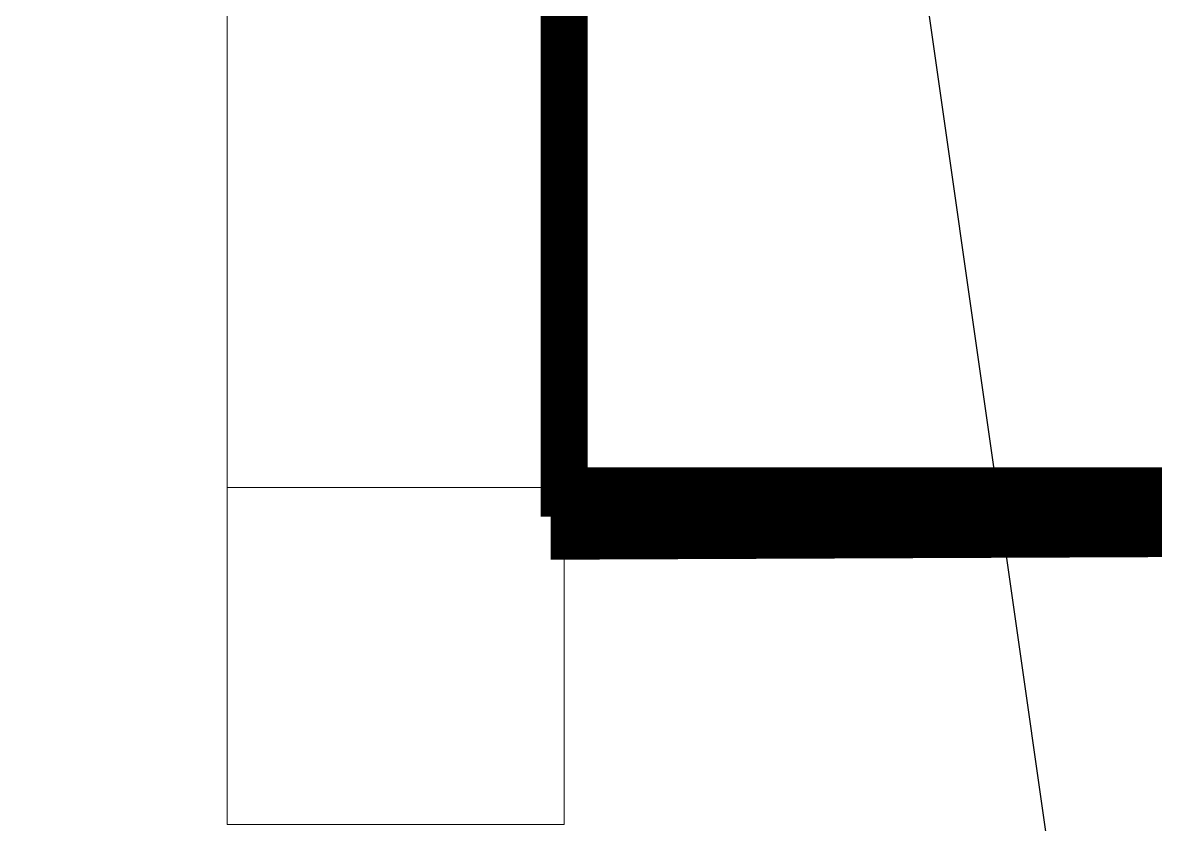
# Model space of a CAD drawing. Extents: x 4 to 13611208, y -605838 to 574722.
# Drawn here: x 13262620 to 13263461, y 191260 to 191855 of the extents above; entities that cross this region are included whole.
import ezdxf

# ---------------------------------------------------------------- set-up
doc = ezdxf.new("R2010")
doc.units = 0
doc.header["$LTSCALE"] = 1000
doc.header["$MEASUREMENT"] = 0
for name, color, linetype in [('DUCT-D-P标注', 7, 'Continuous'), ('DUCT-K-P标注', 7, 'Continuous'), ('DUCT-K-S管', 40, 'Continuous'), ('DUCT-X-P标注', 7, 'Continuous')]:
    doc.layers.add(name, color=color, linetype=linetype)
doc.layers.add('建筑底图', color=8, linetype='Continuous', lineweight=13)

# ---------------------------------------------------------------- blocks, each defined once
blk = doc.blocks.new('_FZH')
blk.add_lwpolyline([(-0.5, -0.5), (0.5, -0.5), (0.5000000000000001, 0.5), (-0.4999999999999999, 0.5)], close=True)

msp = doc.modelspace()

# ---------------------------------------------------------------- hatches: boundary and pattern name
at = {"layer": 'DUCT-K-S管'}
h = msp.add_hatch(dxfattribs=at)
h.set_pattern_fill('ANSI31', color=8, scale=200)
h.set_pattern_definition([(45, (0, -100027.9151605722), (-224.5064030267288, 224.5064030267288), [])])
h.paths.add_polyline_path([(13262772.36502124, 190809.1481172772), (13260872.31406725, 190809.1481172785), (13260872.31406725, 190409.1481172785), (13262772.36502124, 190409.1481172772)])
h.paths.add_polyline_path([(13262772.36502124, 190409.1481172772), (13260872.31406725, 190409.1481172785), (13260872.31406725, 190009.1481172785), (13262772.36502124, 190009.1481172772)])
h.paths.add_polyline_path([(13260872.11406725, 190809.1481172785), (13260672.56620397, 190809.1481172785), (13260672.56620397, 190009.1481172785), (13260872.11406725, 190009.1481172785)])
h.paths.add_polyline_path([(13260672.11406725, 190809.5127360047), (13260432.56620398, 190809.5127360047), (13260432.56620398, 190409.5127360047), (13260672.11406725, 190409.5127360047)])
h.paths.add_polyline_path([(13260672.11406725, 190409.5127360047), (13260432.56620398, 190409.5127360047), (13260432.56620398, 190009.5127360047), (13260672.11406725, 190009.5127360047)])
edge = h.paths.add_edge_path()
edge.add_line((13260432.36620398, 190409.5127360047), (13260382.36620398, 190409.5127360039))
edge.add_arc((13260382.36620398, 190969.5127360048), 560.0000000009313, 179.9999999999047, 270.0000000001906, ccw=False)
edge.add_line((13259822.36620398, 190969.5127360057), (13259822.36620398, 191019.5127360047))
edge.add_line((13259822.36620398, 191019.5127360047), (13259422.36620398, 191019.5127360047))
edge.add_line((13259422.36620398, 191019.5127360047), (13259422.36620398, 190009.5127360047))
edge.add_line((13259422.36620398, 190009.5127360047), (13260432.36620398, 190009.5127360047))
edge.add_line((13260432.36620398, 190009.5127360047), (13260432.36620398, 190409.5127360047))
edge = h.paths.add_edge_path(flags=17)
edge.add_line((13260432.36620398, 190809.5127360047), (13260382.36620398, 190809.5127360047))
edge.add_arc((13260382.36620398, 190969.5127360066), 160.0000000018626, 180.0000000000208, 270, ccw=False)
edge.add_line((13260222.36620398, 190969.5127360065), (13260222.36620398, 191019.5127360047))
edge.add_line((13260222.36620398, 191019.5127360047), (13259822.36620398, 191019.5127360047))
edge.add_line((13259822.36620398, 191019.5127360047), (13259822.36620398, 190969.5127360057))
edge.add_arc((13260382.36620398, 190969.5127360048), 560, 179.9999999999047, 270.0000000001906)
edge.add_line((13260382.36620398, 190409.5127360039), (13260432.36620398, 190409.5127360047))
edge.add_line((13260432.36620398, 190409.5127360047), (13260432.36620398, 190809.5127360047))
h.paths.add_polyline_path([(13260222.36620398, 192201.641788712), (13259822.36620398, 192201.641788712), (13259822.36620398, 191019.7127360047), (13260222.36620398, 191019.7127360047)])
h.paths.add_polyline_path([(13259822.36620398, 192201.641788712), (13259422.36620398, 192201.641788712), (13259422.36620398, 191019.7127360047), (13259822.36620398, 191019.7127360047)])
h.paths.add_polyline_path([(13260222.36620398, 192673.2703601406), (13259822.36620398, 192673.2703601406), (13259822.36620398, 192201.841788712), (13260222.36620398, 192201.841788712)])
h.paths.add_polyline_path([(13259822.36620398, 192673.2703601406), (13259422.36620398, 192673.2703601406), (13259422.36620398, 192201.841788712), (13259822.36620398, 192201.841788712)])

# ---------------------------------------------------------------- linework, layer by layer
at = {"layer": 'DUCT-D-P标注', "const_width": 30}
msp.add_lwpolyline([(13263022.36620496, 194859.514685475), (13274272.36620533, 194859.514685475), (13274272.36620533, 191509.5146856802), (13263022.36620496, 191509.5146856802)], close=True, dxfattribs=at)
at = {"layer": 'DUCT-K-P标注', "const_width": 35}
msp.add_lwpolyline([(13263022.36620388, 194859.5146909876), (13273797.36620376, 194859.5146903931), (13273797.36620392, 194309.5146909656), (13274272.36620395, 194309.5146909656), (13274272.36620426, 191509.5146910174), (13263022.36620382, 191509.5146909098), (13263022.36620401, 194859.5146909876)], dxfattribs=at)
at = {"layer": 'DUCT-X-P标注', "const_width": 20}
msp.add_lwpolyline([(13263022.36620392, 194859.5146855591), (13273797.3662038, 194859.5146849646), (13273797.36620396, 194309.5146855371), (13274272.366204, 194309.5146855371), (13274272.3662043, 191509.5146855889), (13263022.36620387, 191509.5146854813), (13263022.36620405, 194859.5146855591)], dxfattribs=at)
at = {"layer": 'DUCT-X-P标注', "elevation": -2900}
msp.add_lwpolyline([(13263221.96620405, 192359.5146611512), (13263436.20242429, 190857.1006759072), (13264516.37482037, 190857.1006759072)], dxfattribs=at)
at = {"layer": '建筑底图', "color": 8}
for p, q in [((13262772.36620504, 194859.5146858289), (13262772.3662049, 191509.5146854875)), ((13263022.36620496, 194859.514685475), (13263022.36620495, 191509.5146855615)), ((13263022.36620495, 191509.5146855615), (13265772.36620395, 191509.5146856768))]:
    msp.add_line(p, q, dxfattribs=at)

# ---------------------------------------------------------------- block references
at = {"layer": '建筑底图', "color": 8, "xscale": 249.9999998166459, "yscale": 249.9999998166459, "zscale": 249.9999998166459, "rotation": 270}
msp.add_blockref('_FZH', (13262897.36620499, 191384.5146856644), dxfattribs=at)

doc.saveas('drawing.dxf')
